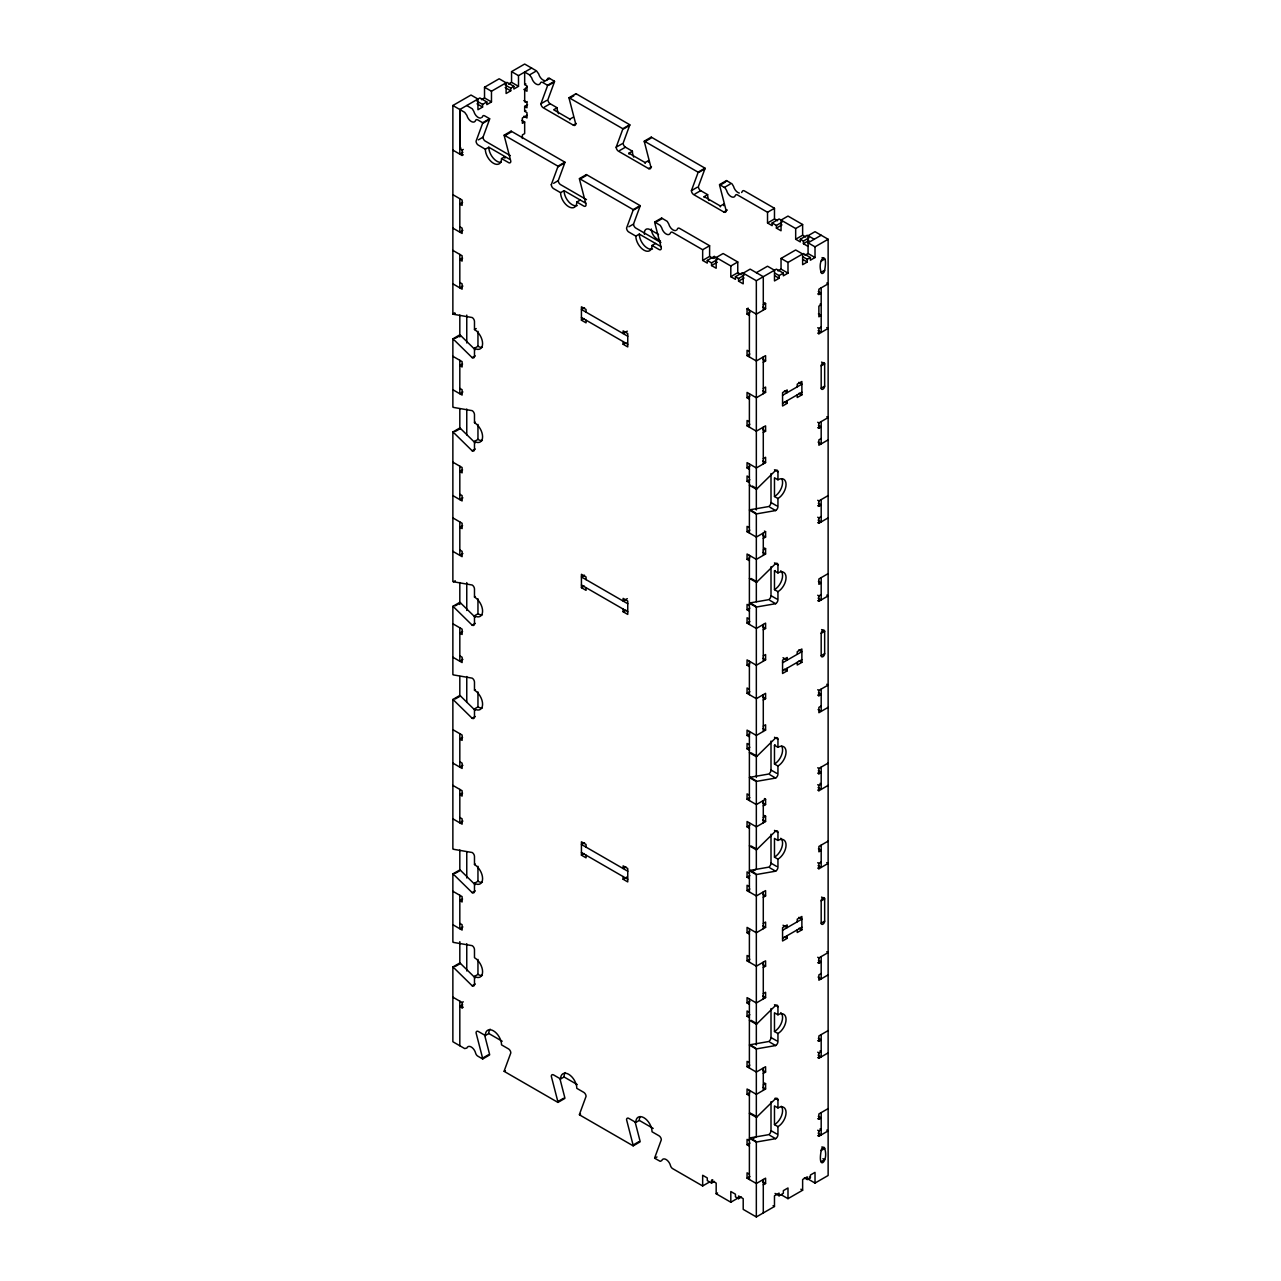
<?xml version="1.0" encoding="UTF-8"?>
<svg xmlns="http://www.w3.org/2000/svg" width="1281" height="1281" viewBox="0 0 1281 1281"><rect width="100%" height="100%" fill="white"/><g stroke="black" fill="none" stroke-linecap="round" stroke-linejoin="round"><path stroke-width="1.5" d="M459.815 850.04L459.815 869.959L452.866 873.85L452.866 942.143A3.283 1.905 60 0 0 453.522 942.416L472.161 945.65A3.283 1.889 60 0 1 474.482 949.653L474.482 957.692A11.465 6.613 60 0 1 482.585 971.735A11.465 6.613 60 0 1 474.482 976.41L474.482 984.432A3.283 1.889 60 0 1 472.161 985.778L453.522 967.475A3.283 1.889 60 0 0 452.866 966.979L459.815 962.96A3.283 1.889 60 0 1 460.471 963.456L475.123 977.835M475.123 710.347L460.471 695.967A3.283 1.889 60 0 0 459.815 695.471L452.866 699.49L452.866 849.015A3.283 1.905 60 0 0 453.522 849.287L472.161 852.505A3.283 1.889 60 0 1 474.482 856.525L474.482 864.547A11.465 6.613 60 0 1 482.585 878.59A11.465 6.613 60 0 1 474.482 883.266L474.482 891.304A3.283 1.889 60 0 1 472.161 892.633L453.522 874.347A3.283 1.889 60 0 0 452.866 873.85M475.123 617.202L460.471 602.839A3.283 1.889 60 0 0 459.815 602.342L452.866 606.345L452.866 674.655A3.283 1.905 60 0 0 453.522 674.927L472.161 678.145A3.283 1.889 60 0 1 474.482 682.165L474.482 690.187A11.465 6.613 60 0 1 482.585 704.23A11.465 6.613 60 0 1 474.482 708.921L474.482 716.944A3.283 1.889 60 0 1 472.161 718.273L453.522 699.986A3.283 1.889 60 0 0 452.866 699.49M475.123 442.842L460.471 428.478A3.267 1.889 60 0 0 459.815 427.982L452.866 431.985L452.866 581.51A3.283 1.905 60 0 0 453.522 581.782L472.161 585.017A3.283 1.889 60 0 1 474.482 589.036L474.482 597.058A11.465 6.613 60 0 1 482.585 611.101A11.465 6.613 60 0 1 474.482 615.777L474.482 623.799A3.283 1.889 60 0 1 472.161 625.144L453.522 606.842A3.283 1.889 60 0 0 452.866 606.345M475.123 349.713L460.471 335.334A3.267 1.889 60 0 0 459.815 334.837L452.866 338.857L452.866 407.15A3.283 1.905 60 0 0 453.522 407.422L472.161 410.657A3.283 1.889 60 0 1 474.482 414.676L474.482 422.698A11.465 6.613 60 0 1 482.585 436.741A11.465 6.613 60 0 1 474.482 441.417L474.482 449.439A3.283 1.889 60 0 1 472.161 450.784L453.522 432.482A3.267 1.889 60 0 0 452.866 431.985M452.866 338.857A3.267 1.889 60 0 1 453.522 339.353L472.161 357.639A3.283 1.889 60 0 0 474.482 356.31L474.482 348.288A11.465 6.613 60 0 0 482.585 343.596A11.465 6.613 60 0 0 474.482 329.553L474.482 321.531A3.283 1.889 60 0 0 472.161 317.528L453.522 314.293A3.283 1.905 60 0 1 452.866 314.021L452.866 105.506L471.008 95.034L477.957 99.053L477.957 109.75L482.585 107.076L482.585 104.402L477.028 101.183M463.29 149.429L462.121 150.101L459.815 148.756L459.815 109.526L479.879 97.932L486.828 101.952L486.828 104.626L491.472 101.952L491.472 91.239L506.107 82.801L506.107 93.497L510.735 90.823L510.735 88.149L505.178 84.93M481.912 117.452A6.549 3.779 60 0 0 482.569 116.427A3.283 1.889 60 0 1 484.746 115.898L489.63 118.717L482.681 122.736A3.283 1.889 60 0 1 482.585 123.44L476.068 141.198A3.283 1.889 60 0 0 477.877 144.849L485.323 149.22A11.465 6.613 60 0 0 493.441 163.263A11.465 6.613 60 0 0 501.544 158.588L505.018 156.586A11.465 6.613 60 0 1 504.89 158.203M478.373 139.869L483.017 137.179L489.534 119.421A3.283 1.889 60 0 0 489.63 118.717M633.711 157.099A11.465 6.613 60 0 1 632.398 151.206L625.448 147.203A3.283 1.889 60 0 1 623.126 143.184L629.644 125.426A3.299 1.905 60 0 0 629.74 124.721L576.002 93.689L569.052 97.692A3.283 1.889 60 0 0 569.148 98.525L575.681 123.809A3.283 1.889 60 0 1 573.36 125.154L543.24 107.764A3.283 1.889 60 0 1 540.934 103.745L547.451 85.987A3.299 1.905 60 0 0 547.547 85.283L554.497 81.263L549.613 78.445A3.283 1.889 60 0 0 547.435 78.974A6.549 3.779 60 0 1 546.779 80.014M554.497 81.263A3.299 1.905 60 0 1 554.401 81.984L547.884 99.742A3.283 1.889 60 0 0 550.19 103.745L557.139 107.764A11.465 6.613 60 0 0 558.468 113.657M551.31 184.64L557.843 166.882A3.283 1.905 60 0 0 557.94 166.178L564.889 162.159L511.135 131.142L504.186 135.146A3.283 1.889 60 0 0 504.282 135.962L510.815 161.262A3.283 1.889 60 0 1 508.973 162.815L501.544 158.588M553.632 183.311L558.26 180.637L564.793 162.879A3.283 1.905 60 0 0 564.889 162.159M708.969 200.541A11.465 6.613 60 0 1 707.64 194.648L700.691 190.645A3.283 1.889 60 0 1 698.369 186.626L704.902 168.868A3.299 1.905 60 0 0 704.998 168.163L651.26 137.131L644.311 141.15A3.283 1.889 60 0 0 644.407 141.967L650.924 167.251A3.283 1.889 60 0 1 648.602 168.596L618.499 151.206A3.283 1.889 60 0 1 616.177 147.203L622.694 129.429A3.299 1.905 60 0 0 622.79 128.724L629.74 124.721M551.31 184.64A3.283 1.889 60 0 0 553.632 188.659L560.582 192.662A11.465 6.613 60 0 0 568.684 206.705A11.465 6.613 60 0 0 576.802 202.03L583.752 206.049A3.283 1.889 60 0 0 586.058 204.704L579.54 179.42A3.283 1.889 60 0 1 579.444 178.587L586.394 174.584L640.132 205.617L633.182 209.62A3.283 1.905 60 0 1 633.086 210.324L626.569 228.082A3.283 1.889 60 0 0 628.459 231.813L635.824 236.12A11.465 6.613 60 0 0 643.943 250.163A11.465 6.613 60 0 0 652.045 245.472L655.52 243.47M628.875 226.753L633.519 224.079L640.036 206.321A3.283 1.905 60 0 0 640.132 205.617M739.313 193.079A6.549 3.779 60 0 1 733.565 186.434L732.059 183.904L726.503 180.573L719.554 184.592A3.283 1.889 60 0 0 719.65 185.409L726.167 210.708A3.283 1.889 60 0 1 723.861 212.038L693.742 194.648A3.283 1.889 60 0 1 691.42 190.645L697.953 172.887A3.299 1.905 60 0 0 698.049 172.166L704.998 168.163M676.8 229.972L677.777 228.418A3.283 1.889 60 0 1 679.635 228.418L709.61 245.728L709.61 256.424L702.661 260.427L702.661 249.731L672.685 232.421A3.283 1.889 60 0 0 670.828 232.421L669.835 233.975A6.549 3.779 60 0 1 665.431 233.526A6.549 3.779 60 0 1 661.765 227.906L660.243 225.36L654.687 222.029L661.636 218.026L667.209 221.357L668.714 223.887A6.549 3.779 60 0 0 675.76 230.548M741.651 192.518L742.628 190.965A3.283 1.889 60 0 1 744.485 190.965L774.477 208.275L774.477 218.971L767.527 222.99L767.527 212.278L737.536 194.968A3.283 1.889 60 0 0 735.678 194.984L734.702 196.537A6.549 3.779 60 0 1 730.298 196.089A6.549 3.779 60 0 1 726.615 190.453L725.11 187.923L719.554 184.592M749.881 484.859A3.283 1.889 -60 0 1 749.385 485.211L756.334 489.23A3.283 1.889 -60 0 0 756.991 488.734L775.629 470.431A3.283 1.889 -60 0 1 777.951 471.776L777.951 479.799A11.465 6.613 -60 0 1 786.054 484.474A11.465 6.613 -60 0 1 777.951 498.517L777.951 506.555A3.283 1.889 -60 0 1 775.629 510.559L756.991 513.793A3.283 1.905 -60 0 0 756.334 514.065L749.385 510.046A3.283 1.905 -60 0 1 750.042 509.774L768.68 506.555A3.283 1.889 -60 0 0 771.002 502.536L771.002 473.554M749.385 578.355L756.334 582.359A3.283 1.889 -60 0 0 756.991 581.862L775.629 563.576A3.283 1.889 -60 0 1 777.951 564.905L777.951 572.927A11.465 6.613 -60 0 1 786.054 577.619A11.465 6.613 -60 0 1 777.951 591.662L777.951 599.684A3.283 1.889 -60 0 1 775.629 603.703L756.991 606.922A3.283 1.905 -60 0 0 756.334 607.194L749.385 603.191A3.283 1.905 -60 0 1 750.042 602.919L768.68 599.684A3.283 1.889 -60 0 0 771.002 595.665L771.002 566.698M749.385 752.716L756.334 756.719A3.283 1.889 -60 0 0 756.991 756.222L775.629 737.936A3.283 1.889 -60 0 1 777.951 739.265L777.951 747.287A11.465 6.613 -60 0 1 786.054 751.979A11.465 6.613 -60 0 1 777.951 766.022L777.951 774.044A3.283 1.889 -60 0 1 775.629 778.063L756.991 781.282A3.299 1.905 -60 0 0 756.334 781.554L749.385 777.551A3.299 1.905 -60 0 1 750.042 777.279L768.68 774.044A3.283 1.889 -60 0 0 771.002 770.025L771.002 741.059M749.385 845.844L756.334 849.863A3.283 1.889 -60 0 0 756.991 849.367L775.629 831.065A3.283 1.889 -60 0 1 777.951 832.41L777.951 840.432A11.465 6.613 -60 0 1 786.054 845.108A11.465 6.613 -60 0 1 777.951 859.151L777.951 867.173A3.283 1.889 -60 0 1 775.629 871.192L756.991 874.427A3.299 1.905 -60 0 0 756.334 874.699L749.385 870.68A3.299 1.905 -60 0 1 750.042 870.407L768.68 867.173A3.283 1.889 -60 0 0 771.002 863.17L771.002 834.187M749.385 1020.204L756.334 1024.224A3.283 1.889 -60 0 0 756.991 1023.727L775.629 1005.425A3.283 1.889 -60 0 1 777.951 1006.77L777.951 1014.792A11.465 6.613 -60 0 1 786.054 1019.468A11.465 6.613 -60 0 1 777.951 1033.511L777.951 1041.533A3.283 1.889 -60 0 1 775.629 1045.552L756.991 1048.787A3.299 1.905 -60 0 0 756.334 1049.059L749.385 1045.04A3.299 1.905 -60 0 1 750.042 1044.768L768.68 1041.533A3.283 1.889 -60 0 0 771.002 1037.53L771.002 1008.547M750.042 1112.853A3.283 1.889 -60 0 1 749.385 1113.349L756.334 1117.352A3.283 1.889 -60 0 0 756.991 1116.856L775.629 1098.57A3.283 1.889 -60 0 1 777.951 1099.899L777.951 1107.921A11.465 6.613 -60 0 1 786.054 1112.613A11.465 6.613 -60 0 1 777.951 1126.656L777.951 1134.678A3.283 1.889 -60 0 1 775.629 1138.681L756.991 1141.915A3.299 1.905 -60 0 0 756.334 1142.188L749.385 1138.168A3.299 1.905 -60 0 1 750.042 1137.896L768.68 1134.678A3.283 1.889 -60 0 0 771.002 1130.659L771.002 1101.676M491.472 101.952L484.522 97.932L484.522 87.236L499.158 78.782L506.107 82.801M531.615 68.069L518.501 75.643L518.501 86.339L511.551 82.336L511.551 71.624L524.666 64.05L536.515 70.887L538.693 73.93A6.549 3.779 60 0 0 544.425 80.575M481.432 99.71L484.522 97.932M508.461 84.114L511.551 82.336M523.897 89.462L526.987 91.239L526.987 85.891L524.666 84.562L524.666 72.072L529.565 74.89L535.346 71.56M482.585 104.402L486.828 101.952M510.735 88.149L513.857 86.339L513.857 89.013L518.501 86.339M524.666 84.562L525.834 83.889M543.817 81.792L549.613 78.445M482.585 123.44L488.381 120.094M548.604 85.331L554.401 81.984M523.897 116.219L526.987 117.996L526.987 112.648L524.666 111.303L524.666 106.403L527.564 104.738M459.815 148.756L460.968 148.084M524.666 111.303L525.834 110.646M540.934 103.745L546.715 100.414M462.889 152.327L459.815 154.104L459.815 109.526M526.987 115.322L522.36 117.996L522.36 123.344L524.666 121.999L524.666 133.592L522.36 134.937L522.36 138.508M544.409 107.092L550.19 103.745M452.866 150.101L462.121 155.449L463.29 154.777M505.451 135.306L511.231 131.959A3.283 1.889 60 0 1 511.135 131.142M570.301 97.852L573.776 95.851M485.323 149.22L488.798 147.219L509.374 159.1M557.139 107.764L553.664 109.766L569.885 119.133L573.36 117.131M573.36 125.154L576.258 123.472M462.585 202.43L459.815 204.031L462.121 205.376L462.121 200.028L452.866 194.68M557.843 166.882L563.624 163.536M623.863 128.773L629.644 125.426M462.889 230.34L459.815 232.133L459.815 198.683M616.177 147.203L621.974 143.856M619.652 150.534L625.448 147.203M580.693 178.748L586.49 175.401A3.283 1.889 60 0 1 586.394 174.584M644.407 141.967L650.188 138.62M560.582 192.662L564.056 190.661L585.833 203.231M628.955 154.072A11.465 6.613 60 0 1 628.923 153.208L632.398 151.206M462.585 258.154L459.815 259.771L462.121 261.1L462.121 255.752L452.866 250.403M576.802 202.03L580.277 200.028M645.096 163.392A11.465 6.613 60 0 0 645.128 162.575L648.602 160.573A11.465 6.613 60 0 1 648.474 162.191M648.602 168.596L651.501 166.93M462.889 286.063L459.815 287.857L459.815 254.423M452.866 314.021L454.595 313.012M633.086 210.324L638.883 206.994M699.106 172.214L704.902 168.868M453.522 314.293L455.251 313.285M691.42 190.645L697.216 187.298M694.894 193.991L700.691 190.645M655.936 222.189L661.733 218.843A3.283 1.889 60 0 1 661.636 218.026M719.65 185.409L725.446 182.062M455.251 338.344L460.471 335.334M635.824 236.12L639.299 234.103L661.076 246.673M704.198 197.514A11.465 6.613 60 0 1 704.166 196.666L707.64 194.648M474.482 329.553L476.212 328.56M724.438 187.41L730.234 184.064M720.354 206.849A11.465 6.613 60 0 0 720.386 206.017L723.861 204.015A11.465 6.613 60 0 1 723.717 205.633M474.482 348.288L477.957 346.27A11.465 6.613 60 0 0 482.393 347.311M723.861 212.038L727.336 210.036M472.161 357.639L475.203 355.894M462.585 364.044L459.815 365.645L462.121 366.99L462.121 361.642L452.866 356.294M584.52 307.696L581.43 309.474L627.754 336.23M702.661 249.731L709.61 245.728M767.527 212.278L774.477 208.275M586.058 312.148L586.058 309.474L581.43 306.8L581.43 320.17L584.2 318.569M462.889 391.954L459.815 393.731L459.815 360.297M702.661 260.427L707.288 263.101L707.288 260.427L714.238 256.424L730.811 265.984L737.76 261.981L737.76 272.677L730.811 276.68L730.811 265.984M767.527 222.99L772.155 225.664L772.155 222.99L779.104 218.971L795.677 228.53L802.627 224.527L802.627 235.224L795.677 239.243L795.677 228.53M707.288 260.427L711.547 262.877L717.328 259.547M772.155 222.99L776.398 225.44L781.97 222.221M711.547 262.877L711.547 265.567L717.328 262.221M776.398 225.44L776.398 228.114L781.97 224.896M627.29 331.139L623.126 333.556L623.126 330.866L627.754 333.556L627.754 346.927L623.126 344.253L623.126 341.579M455.251 431.489L460.471 428.478M474.482 422.698L475.347 422.186M730.811 276.68L735.438 279.354L735.438 276.68L742.388 272.677L756.334 280.715L776.398 269.122L783.348 273.141L783.348 275.815L787.991 273.141L787.991 262.445L802.627 253.99L802.627 264.687L807.254 262.013L807.254 259.338L802.915 256.824M795.677 239.243L800.305 241.917L800.305 239.243L807.254 235.224M804.98 255.303L808.071 253.526L808.071 235.688L815.02 231.685L828.134 239.259L828.134 1175.494L815.02 1183.068L808.071 1179.048M623.126 344.253L625.913 342.651M735.438 276.68L738.561 278.489L744.069 275.319M800.305 239.243L803.427 241.036L808.984 237.834M738.561 278.489L738.561 281.163L744.069 277.993M803.427 241.036L803.427 243.71L808.984 240.508M756.334 272.693L767.527 266.224L774.477 270.243L774.477 280.939L779.104 278.265L779.104 275.591L783.348 273.141M787.991 273.141L781.042 269.122L781.042 258.426L795.677 249.971L802.627 253.99M821.185 235.24L808.071 242.83L815.02 246.833L828.134 239.259M474.482 441.417L477.957 439.415A11.465 6.613 60 0 0 482.393 440.456M777.951 270.915L781.042 269.122M472.161 450.784L475.203 449.023M807.254 259.338L810.377 257.529L810.377 260.203L815.02 257.529L815.02 246.833M821.185 261.1L824.66 259.098L822.066 257.593M462.585 469.935L459.815 471.536L462.121 472.865L462.121 467.517L452.866 462.169M749.385 315.494L747.063 314.149L747.063 308.801L748.216 308.129M747.063 314.149L749.961 312.484M763.284 304.798L765.59 303.453L765.59 308.801L756.334 314.149L747.063 308.801M821.185 272.245L824.66 270.243C828.583 248.706 816.75 259.643 821.185 272.245A2.45 1.425 -60 0 0 822.93 273.253A2.45 1.425 -60 0 0 824.66 270.243M462.889 497.845L459.815 499.622L459.815 466.188M817.71 293.877L818.879 294.534L821.185 293.205L818.303 291.524M749.385 351.602L747.063 350.273L747.063 355.622L749.849 354.004M462.585 525.658L459.815 527.26L462.121 528.605L462.121 523.256L452.866 517.892M817.71 327.76L818.879 328.416L821.185 327.087M763.284 362.299L765.59 360.97L765.59 355.622L756.334 360.97L747.063 355.622M817.71 333.108L818.879 333.765L828.134 328.416L826.757 327.616M462.889 553.568L459.815 555.346L459.815 521.911M763.284 388.383L765.59 387.054L765.59 392.402L756.334 397.751L747.063 392.402L747.063 397.751L749.849 396.149M821.185 365.87L824.66 363.868L824.66 386.157A2.45 1.425 -60 0 1 822.93 389.168A2.45 1.425 -60 0 1 821.185 388.159L821.185 365.87A2.45 1.425 -60 0 1 822.93 362.859A2.45 1.425 -60 0 1 824.66 363.868L821.585 362.075M453.522 581.782L455.251 580.789M782.579 395.301L801.89 384.156L798.8 382.362M782.579 403.323L801.89 392.178M749.385 421.817L747.063 420.488L747.063 425.836L749.849 424.235M787.207 400.649L787.207 403.323L782.563 405.997L782.563 392.627L787.207 389.952L787.207 392.627L784.42 391.025M797.23 386.83L797.23 384.156L801.874 381.482L801.874 394.852L797.23 397.526L797.23 394.852M821.185 388.159L824.66 386.157M455.251 605.833L460.471 602.839M474.482 597.058L475.347 596.546M763.284 432.514L765.59 431.185L765.59 425.836L756.334 431.185L747.063 425.836M474.482 615.777L477.957 613.775A11.465 6.613 60 0 0 482.393 614.8M817.71 422.266L818.879 422.938L828.134 417.59L826.757 416.789M472.161 625.144L475.203 623.383M462.585 631.533L459.815 633.15L462.121 634.479L462.121 629.131L452.866 623.783M763.284 458.598L765.59 457.269L765.59 462.617L756.334 467.965L747.063 462.617L747.063 467.965L749.849 466.364M817.71 427.614L818.879 428.286L821.185 426.941L818.415 425.34M584.52 575.185L581.43 576.962L627.754 603.719M749.385 477.333L747.063 475.988L747.063 481.336L749.849 479.735M821.185 438.534L818.879 439.879L818.879 445.228L828.134 439.879M586.058 579.653L586.058 576.962L581.43 574.288L581.43 587.675L584.2 586.058M462.889 659.443L459.815 661.236L459.815 627.802M627.29 598.643L623.126 601.045L623.126 598.371L627.754 601.045L627.754 614.416L623.126 611.742L623.126 609.067M455.251 698.978L460.471 695.967M749.385 527.708L747.063 526.363L747.063 531.711L749.849 530.11M474.482 690.187L475.347 689.69M623.126 611.742L625.913 610.14M763.284 538.404L765.59 537.059L765.59 531.711L756.334 537.059L747.063 531.711M817.71 500.295L818.879 500.951L828.134 495.603M817.71 505.643L818.879 506.299L821.185 504.97L818.303 503.289M474.482 708.921L477.957 706.904A11.465 6.613 60 0 0 482.393 707.945M764.437 547.996L765.59 548.652L765.59 554.016L756.334 559.365L747.063 554L747.063 559.365L749.849 557.747M763.284 549.997L765.59 548.652M817.71 517.236L818.879 517.892L821.185 516.563M472.161 718.273L475.203 716.527M817.71 522.584L818.879 523.24L828.134 517.892M462.585 737.424L459.815 739.025L462.121 740.37L462.121 735.022L452.866 729.674M462.889 765.333L459.815 767.111L459.815 733.677M749.385 605.721L747.063 604.392L747.063 609.74L749.849 608.139M828.134 573.632L818.879 578.98L818.879 584.328L821.185 582.983L818.415 581.382M749.385 619.091L747.063 617.762L747.063 623.11L749.849 621.509M462.585 793.147L459.815 794.748L462.121 796.093L462.121 790.745L452.866 785.397M817.71 595.249L818.879 595.921L821.185 594.576M763.284 629.804L765.59 628.459L765.59 623.11L756.334 628.459L747.063 623.11M817.71 600.597L818.879 601.269L828.134 595.921L826.757 595.121M462.889 821.057L459.815 822.85L459.815 789.4M763.284 655.872L765.59 654.543L765.59 659.891L756.334 665.239L747.063 659.891L747.063 665.239L749.849 663.638M821.185 633.358L824.66 631.357L824.66 653.646A2.45 1.425 -60 0 1 822.93 656.657A2.45 1.425 -60 0 1 821.185 655.664L821.185 633.358A2.45 1.425 -60 0 1 822.93 630.364A2.45 1.425 -60 0 1 824.66 631.357L821.585 629.579M782.579 662.789L801.89 651.645L798.8 649.867M782.579 670.812L801.89 659.667M749.385 689.322L747.063 687.977L747.063 693.325L749.849 691.724M787.207 668.154L787.207 670.828L782.563 673.502L782.563 660.131L787.207 657.457L787.207 660.131L783.027 657.713M797.23 654.335L797.23 651.661L801.874 648.987L801.874 662.357L797.23 665.031L797.23 662.357M821.185 655.664L824.66 653.646M455.251 873.338L460.471 870.327L475.123 884.707M474.482 864.547L475.347 864.051M763.284 700.018L765.59 698.673L765.59 693.325L756.334 698.673L747.063 693.325M474.482 883.266L477.957 881.264A11.465 6.613 60 0 0 482.393 882.305M817.71 689.77L818.879 690.427L828.134 685.079L826.757 684.278M472.161 892.633L475.203 890.887M462.585 899.038L459.815 900.639L462.121 901.984L462.121 896.62L452.866 891.272M763.284 726.103L765.59 724.758L765.59 730.106L756.334 735.454L747.063 730.106L747.063 735.454L749.849 733.853M817.71 695.119L818.879 695.775L821.185 694.446L818.415 692.845M584.52 842.674L581.43 844.467L627.754 871.208M749.385 744.821L747.063 743.476L747.063 748.841L749.849 747.223M821.185 706.039L818.879 707.368L818.879 712.716L828.134 707.368M586.058 847.141L586.058 844.467L581.43 841.793L581.43 855.164L584.2 853.562M462.889 926.948L459.815 928.725L459.815 895.291M625.913 866.933L623.126 868.534L623.126 865.86L627.754 868.534L627.754 881.92L623.126 879.246L623.126 876.556M455.251 966.466L460.471 963.456M749.385 795.197L747.063 793.868L747.063 799.216L749.849 797.615M623.126 879.246L627.29 876.828M763.284 805.893L765.59 804.564L765.59 799.216L756.334 804.564L747.063 799.216M817.71 767.783L818.879 768.456L828.134 763.108M817.71 773.132L818.879 773.804L821.185 772.459L818.303 770.794M474.482 976.41L477.957 974.409A11.465 6.613 60 0 0 482.393 975.433M472.161 985.778L475.203 984.016M764.437 815.485L765.59 816.157L765.59 821.505L756.334 826.853L747.063 821.505L747.063 826.853L749.849 825.252M763.284 817.486L765.59 816.157M817.71 784.725L818.879 785.397L821.185 784.052L820.032 783.38M817.71 790.073L818.879 790.745L828.134 785.397M452.866 997.162L462.121 1002.511L463.29 1001.838M462.697 1004.848L459.815 1006.53L462.121 1007.859L463.29 1007.186M753.548 870.808L756.334 869.207L756.334 781.554M749.385 873.226L747.063 871.881L747.063 877.229L749.849 875.628M484.65 1035.16L489.534 1054.135A3.283 1.889 60 0 1 489.63 1054.952L482.681 1058.971A3.283 1.889 60 0 0 482.585 1058.138L476.068 1032.854A3.283 1.889 60 0 1 478.373 1031.509L485.323 1035.528L488.798 1033.511A11.465 6.613 60 0 1 490.127 1029.155M828.134 841.121L818.879 846.469L818.879 851.817L821.185 850.488L818.415 848.871M749.385 886.596L747.063 885.251L747.063 890.599L749.849 888.998M817.71 862.737L818.879 863.41L821.185 862.081M482.585 1058.138L488.381 1054.791M763.284 897.292L765.59 895.963L765.59 890.599L756.334 895.963L747.063 890.599M817.71 868.086L818.879 868.758L828.134 863.41L826.757 862.609M559.893 1078.602L564.793 1097.577A3.283 1.905 60 0 1 564.889 1098.393L557.94 1102.413L504.186 1071.38L505.355 1070.708M763.284 923.377L765.59 922.032L765.59 927.38L756.334 932.744L747.063 927.38L747.063 932.744L749.849 931.127M821.185 900.863L824.66 898.862L824.66 921.151A2.45 1.425 -60 0 1 822.93 924.161A2.45 1.425 -60 0 1 821.185 923.153L821.185 900.863A2.45 1.425 -60 0 1 822.93 897.853A2.45 1.425 -60 0 1 824.66 898.862L821.585 897.068M782.579 930.278L801.89 919.134L798.8 917.356M782.579 938.316L801.89 927.172M749.385 956.811L747.063 955.466L747.063 960.83L749.849 959.213M787.207 935.642L787.207 938.316L782.563 940.991L782.563 927.62L787.207 924.946L787.207 927.62L783.027 925.218M797.23 921.824L797.23 919.15L801.874 916.475L801.874 929.846L797.23 932.52L797.23 929.846M821.185 923.153L824.66 921.151M557.94 1102.413A3.283 1.905 60 0 0 557.843 1101.58L551.31 1076.296A3.283 1.889 60 0 1 553.632 1074.951L560.582 1078.97L564.056 1076.969A11.465 6.613 60 0 1 565.369 1072.597M763.284 967.507L765.59 966.178L765.59 960.83L756.334 966.178L747.063 960.83M557.843 1101.58L563.624 1098.249M817.71 957.259L818.879 957.932L828.134 952.584L826.757 951.767M763.284 993.592L765.59 992.247L765.59 997.611L756.334 1002.959L747.063 997.611L747.063 1002.959L749.849 1001.342M817.71 962.607L818.879 963.28L821.185 961.935L818.415 960.334M749.385 1012.31L747.063 1010.981L747.063 1016.329L749.849 1014.728M821.185 973.528L818.879 974.873L818.879 980.221L828.134 974.873M635.136 1122.044L640.036 1141.019A3.283 1.905 60 0 1 640.132 1141.835L633.182 1145.855L579.444 1114.822L580.597 1114.15M633.182 1145.855A3.283 1.905 60 0 0 633.086 1145.038L626.569 1119.738A3.283 1.889 60 0 1 628.459 1118.201L635.824 1122.412L639.299 1120.411A11.465 6.613 60 0 1 640.212 1116.632M749.385 1062.702L747.063 1061.357L747.063 1066.705L749.849 1065.103M828.134 1030.597L818.879 1035.945L818.879 1041.293L817.71 1040.62M633.086 1145.038L638.883 1141.691M763.284 1073.398L765.59 1072.053L765.59 1066.705L756.334 1072.053L747.063 1066.705M818.879 1041.293L821.185 1039.964L818.303 1038.283M764.437 1082.973L765.59 1083.646L765.59 1088.994L756.334 1094.342L747.063 1088.994L747.063 1094.342L749.849 1092.741M763.284 1084.991L765.59 1083.646M817.71 1052.213L818.879 1052.886L821.185 1051.557L820.032 1050.884M817.71 1057.562L818.879 1058.234L828.134 1052.886M709.61 1181.947L702.661 1185.966L672.685 1168.656A3.283 1.889 60 0 1 670.491 1165.614A6.549 3.779 60 0 0 666.12 1159.529A6.549 3.779 60 0 0 661.765 1160.57L660.243 1161.355L654.687 1158.264L657.009 1156.935M753.548 1138.313L756.334 1136.695L756.334 1049.059M749.385 1140.714L747.063 1139.369L747.063 1144.734L749.961 1143.052M828.134 1108.609L818.879 1113.958L818.879 1119.322L817.71 1118.649M714.43 1181.402L711.547 1183.068L711.547 1180.393L712.7 1179.721M818.879 1119.322L821.185 1117.977L818.303 1116.311M817.71 1130.242L818.879 1130.899L821.185 1129.57L820.032 1128.897M711.547 1180.393L716.175 1183.068L716.175 1193.764L717.568 1192.963M817.71 1135.59L818.879 1136.263L828.134 1130.899L826.757 1130.098M749.385 1174.149L747.063 1172.82L747.063 1178.168L749.961 1176.486M716.175 1193.764L730.811 1202.218L737.76 1198.199M821.185 1150.53L824.66 1148.513A2.45 1.425 -60 0 0 822.93 1147.52A2.45 1.425 -60 0 0 821.185 1150.53C817.262 1172.067 829.111 1161.114 824.66 1148.513L821.89 1146.911M730.811 1202.218L730.811 1191.522L735.438 1194.196L735.438 1196.87L738.561 1198.664L741.459 1196.998M763.284 1184.845L765.59 1183.516L765.59 1178.168L756.334 1183.516L747.063 1178.168M821.185 1161.675L824.66 1159.657L822.93 1158.665M775.053 1193.428L779.104 1195.781L783.348 1193.316L783.348 1190.641L787.991 1187.967L787.991 1198.664L781.042 1194.661M804.356 1177.847L807.254 1179.529L810.377 1177.719L810.377 1175.045L815.02 1172.371L815.02 1183.068M738.561 1198.664L738.561 1195.99L743.204 1198.664L743.204 1209.376L756.334 1216.95L774.477 1206.478L774.477 1195.781L779.104 1193.091L779.104 1195.781M787.991 1198.664L802.627 1190.225L802.627 1179.529L807.254 1176.839L807.254 1179.529M527.051 86.644L524.698 89.238L524.666 101.055A2.45 1.425 -60 0 0 527.051 101.551M802.627 224.527L787.991 216.073L781.042 220.092L781.042 230.788L776.398 228.114M547.547 85.283L542.664 82.464A3.283 1.889 60 0 0 540.486 82.977A6.549 3.779 60 0 1 536.115 84.034A6.549 3.779 60 0 1 531.743 77.933L529.565 74.89M569.052 97.692L622.79 128.724M644.311 141.15L698.049 172.166M808.071 235.688L814.236 239.259M774.477 218.971L777.567 220.748M802.627 235.224L805.717 237.001M511.551 71.624L518.501 75.643M803.427 243.71L808.071 246.384M808.071 253.526L815.02 257.529M506.908 82.336L513.857 86.339M803.427 253.526L810.377 257.529M628.923 153.208L645.128 162.575M704.166 196.666L720.386 206.017M505.178 87.604L510.735 90.823M802.915 259.499L807.254 262.013M523.897 100.607L526.987 102.384L526.987 107.748L524.666 106.403M826.757 283.037L828.134 283.838L818.879 289.186L818.879 294.534M484.522 87.236L491.472 91.239M781.042 258.426L787.991 262.445M521.895 120.398L524.666 121.999M774.765 273.077L779.104 275.591M477.028 103.857L482.585 107.076M774.765 275.751L779.104 278.265M820.032 304.125L821.185 304.798L818.879 306.127L818.879 316.823L821.185 315.494L818.415 313.893M466.764 105.506L472.321 108.837L473.826 111.383A6.549 3.779 60 0 0 480.871 118.028M737.76 261.981L723.125 253.526L716.175 257.529L716.175 268.241L711.547 265.567M452.866 105.506L464.699 112.344L466.876 115.386A6.549 3.779 60 0 0 471.248 121.471A6.549 3.779 60 0 0 475.619 120.43A3.283 1.889 60 0 1 477.797 119.918L482.681 122.736M504.186 135.146L557.94 166.178M579.444 178.587L633.182 209.62M709.61 256.424L713.085 258.426M737.76 272.677L741.235 274.678M658.546 234.519L650.156 229.667A8.182 4.724 60 0 0 644.471 234.375M738.561 281.163L743.204 283.838L743.204 273.141L750.154 269.122L763.284 276.712L763.284 310.146M818.111 330.658L821.185 332.436L821.185 287.857M660.452 240.972L657.105 239.035A8.182 4.724 60 0 1 651.308 229.011M510.302 155.609L484.826 140.846A3.283 1.889 60 0 1 483.017 137.179M586.522 199.628L560.582 184.64A3.283 1.889 60 0 1 558.26 180.637M660.932 242.573L635.824 228.082A3.283 1.889 60 0 1 633.519 224.079M764.437 302.78L765.59 303.453M762.691 307.136L765.59 308.801M652.045 245.472L658.994 249.491A3.283 1.889 60 0 0 661.316 248.146L654.783 222.862A3.283 1.889 60 0 1 654.687 222.029M762.819 359.369L765.59 360.97M799.088 393.251L801.874 394.852M784.42 401.722L787.207 403.323M762.819 390.785L765.59 392.402M459.815 226.769L462.121 228.114L462.121 233.462L452.866 228.114M747.063 397.751L749.385 399.08M818.111 442.105L821.185 443.883L821.185 421.593M581.43 317.496L627.754 344.253M581.43 320.17L586.058 322.844L586.058 320.17M762.819 429.583L765.59 431.185M459.815 282.509L462.121 283.838L462.121 289.186L452.866 283.838M762.819 461.016L765.59 462.617M774.477 469.775L777.951 471.776M777.951 479.799L774.477 477.797L774.477 496.516L777.951 498.517M747.063 467.965L749.385 469.294M818.111 520.134L821.185 521.911L821.185 499.622M747.063 481.336L749.385 482.681M752.363 486.059L756.991 488.734M771.002 502.536L776.798 505.883M769.849 507.212L775.629 510.559M750.042 509.774L755.838 513.121M764.437 531.055L765.59 531.711M762.691 535.394L765.59 537.059M762.691 552.335L765.59 554.016M774.477 562.903L777.951 564.905M459.815 388.383L462.121 389.728L462.121 395.076L452.866 389.728M777.951 591.662L774.477 589.66L774.477 570.926L777.951 572.927M818.111 598.147L821.185 599.924L821.185 577.635M747.063 559.365L749.385 560.694M751.194 578.532L756.991 581.862M771.002 595.665L776.798 599.012M769.849 600.357L775.629 603.703M750.042 602.919L755.838 606.249M747.063 609.74L749.385 611.069M762.819 626.857L765.59 628.459M799.088 660.756L801.874 662.357M784.42 669.226L787.207 670.828M762.819 658.29L765.59 659.891M459.815 494.274L462.121 495.603L462.121 500.951L452.866 495.603M747.063 665.239L749.385 666.584M818.111 709.594L821.185 711.387L821.185 689.098M581.43 585.001L627.754 611.742M581.43 587.675L586.058 590.349L586.058 587.675M762.819 697.072L765.59 698.673M459.815 549.997L462.121 551.342L462.121 556.691L452.866 551.342M762.819 728.505L765.59 730.106M774.477 737.264L777.951 739.265M777.951 766.022L774.477 764.02L774.477 745.286L777.951 747.287M747.063 735.454L749.385 736.799M818.111 787.623L821.185 789.4L821.185 767.111M747.063 748.841L749.385 750.17M751.194 752.892L756.991 756.222M771.002 770.025L776.798 773.372M769.849 774.717L775.629 778.063M750.042 777.279L755.838 780.609M764.437 798.543L765.59 799.216M762.691 802.883L765.59 804.564M762.691 819.824L765.59 821.505M774.477 830.392L777.951 832.41M459.815 655.888L462.121 657.217L462.121 662.565L452.866 657.217M777.951 840.432L774.477 838.431L774.477 857.149L777.951 859.151M818.111 865.636L821.185 867.429L821.185 845.14M747.063 826.853L749.385 828.199M751.194 846.02L756.991 849.367M771.002 863.17L776.798 866.516M769.849 867.845L775.629 871.192M750.042 870.407L755.838 873.754M747.063 877.229L749.385 878.574M762.819 894.346L765.59 895.963M799.088 928.245L801.874 929.846M784.42 936.715L787.207 938.316M762.819 925.779L765.59 927.38M459.815 761.763L462.121 763.108L462.121 768.456L452.866 763.108M747.063 932.744L749.385 934.073M818.111 977.099L821.185 978.876L821.185 956.587M581.43 852.489L627.754 879.246M581.43 855.164L586.058 857.838L586.058 855.164M762.819 964.561L765.59 966.178M459.815 817.486L462.121 818.831L462.121 824.179L452.866 818.831M762.819 995.994L765.59 997.611M774.477 1004.752L777.951 1006.77M777.951 1014.792L774.477 1012.791L774.477 1031.509L777.951 1033.511M747.063 1002.959L749.385 1004.288M818.111 1055.112L821.185 1056.905L821.185 1034.616M747.063 1016.329L749.385 1017.658M751.194 1020.381L756.991 1023.727M771.002 1037.53L776.798 1040.877M769.849 1042.206L775.629 1045.552M750.042 1044.768L755.838 1048.114M762.691 1070.388L765.59 1072.053M762.691 1087.329L765.59 1088.994M775.053 1098.233L777.951 1099.899M459.815 923.377L462.121 924.722L462.121 930.07L452.866 924.722M777.951 1107.921L774.477 1105.919L774.477 1124.638L777.951 1126.656M818.111 1133.141L821.185 1134.918L821.185 1112.629M747.063 1094.342L749.385 1095.687M751.194 1113.509L756.991 1116.856M771.002 1130.659L776.798 1134.005M769.849 1135.35L775.629 1138.681M750.042 1137.896L755.838 1141.243M809.224 1177.047L810.377 1177.719M747.063 1144.734L749.385 1146.063M800.881 1189.216L802.627 1190.225M762.691 1181.835L765.59 1183.516M488.798 1033.511L502.2 1041.245M564.056 1076.969L577.299 1084.607M639.299 1120.411L653.198 1128.433M773.084 1205.677L774.477 1206.478M711.547 1183.068L707.288 1180.618L707.288 1177.944L702.661 1175.269L702.661 1185.966M482.681 1058.971L477.797 1056.136A3.283 1.889 60 0 1 475.619 1053.094A6.549 3.779 60 0 0 471.248 1047.009A6.549 3.779 60 0 0 466.876 1048.05L464.699 1048.579L452.866 1041.741L452.866 966.979M818.879 328.416L818.879 333.765M818.879 422.938L818.879 428.286M818.879 500.951L818.879 506.299M818.879 517.892L818.879 523.24M818.879 595.921L818.879 601.269M818.879 690.427L818.879 695.775M818.879 768.456L818.879 773.804M818.879 785.397L818.879 790.745M818.879 863.41L818.879 868.758M818.879 957.932L818.879 963.28M818.879 1052.886L818.879 1058.234M818.879 1130.899L818.879 1136.263M763.284 356.951L763.284 393.731M763.284 427.165L763.284 463.946M763.284 533.056L763.284 555.346M763.284 624.455L763.284 661.236M763.284 694.67L763.284 731.451M763.284 800.545L763.284 822.834M763.284 891.944L763.284 928.725M763.284 962.159L763.284 998.94M763.284 1068.05L763.284 1090.339M763.284 1179.497L763.284 1212.931M756.334 280.715L756.334 509.982M756.334 514.065L756.334 601.718M756.334 607.194L756.334 777.487M756.334 874.699L756.334 1044.976M756.334 1142.188L756.334 1216.95M749.385 310.146L749.385 356.951M749.385 393.731L749.385 427.165M749.385 463.946L749.385 533.056M749.385 555.346L749.385 624.455M749.385 661.236L749.385 694.67M749.385 731.451L749.385 800.545M749.385 822.834L749.385 891.944M749.385 928.725L749.385 962.159M749.385 998.94L749.385 1068.05M749.385 1090.339L749.385 1179.497M714.238 256.424L714.238 258.426M477.957 331.299L477.957 346.27M477.957 424.427L477.957 439.415M477.957 598.787L477.957 613.775M477.957 691.932L477.957 706.904M477.957 866.292L477.957 881.264M477.957 959.421L477.957 974.409M466.764 315.078L466.764 342.972M466.764 409.023L466.764 434.916M466.764 582.583L466.764 610.461M466.764 676.512L466.764 702.404M466.764 852.073L466.764 877.965M466.764 943.697L466.764 970.966M462.121 150.101L462.121 155.449M462.121 1002.511L462.121 1007.859M459.815 315.062L459.815 336.967M459.815 408.991L459.815 428.911M459.815 582.551L459.815 604.456M459.815 676.48L459.815 696.4M459.815 941.631L459.815 963.072M459.815 1001.166L459.815 1045.76M501.351 162.303A11.465 6.613 60 0 1 493.057 157.899A11.465 6.613 60 0 1 488.798 147.219M577.267 205.568A11.465 6.613 60 0 1 568.668 201.79A11.465 6.613 60 0 1 564.056 190.661M652.525 249.01A11.465 6.613 60 0 1 651.853 249.187M651.132 249.251A11.465 6.613 60 0 1 639.299 234.103M459.815 869.831A3.283 1.889 60 0 1 460.471 870.327M485.323 1035.528A11.465 6.613 60 0 1 493.441 1030.837A11.465 6.613 60 0 1 501.544 1044.88L508.493 1048.899A3.283 1.889 60 0 1 510.815 1052.918L504.282 1070.676A3.283 1.889 60 0 0 504.186 1071.38M560.582 1078.97A11.465 6.613 60 0 1 568.684 1074.295A11.465 6.613 60 0 1 576.802 1088.338L583.752 1092.341A3.283 1.889 60 0 1 586.058 1096.36L579.54 1114.118A3.283 1.889 60 0 0 579.444 1114.822M635.824 1122.412A11.465 6.613 60 0 1 643.943 1117.737A11.465 6.613 60 0 1 652.045 1131.78L658.994 1135.783A3.283 1.889 60 0 1 661.316 1139.802L654.783 1157.56A3.283 1.889 60 0 0 654.687 1158.264M726.551 181.181A3.283 1.889 60 0 1 726.503 180.573M651.356 137.948A3.283 1.889 60 0 1 651.26 137.131M576.098 94.506A3.283 1.889 60 0 1 576.002 93.689M569.885 119.133A11.465 6.613 60 0 1 569.853 119.95M781.266 1106.24A11.465 6.613 -60 0 1 781.602 1115.623A11.465 6.613 -60 0 1 774.477 1124.638M780.77 1012.614A11.465 6.613 -60 0 1 781.794 1021.95A11.465 6.613 -60 0 1 774.477 1031.509M780.77 838.254A11.465 6.613 -60 0 1 781.794 847.59A11.465 6.613 -60 0 1 774.477 857.149M781.682 746.199A11.465 6.613 -60 0 1 774.477 764.02M774.477 745.286A11.465 6.613 -60 0 1 775.197 744.902M780.77 570.75A11.465 6.613 -60 0 1 781.794 580.085A11.465 6.613 -60 0 1 774.477 589.66M774.477 570.926A11.465 6.613 -60 0 1 775.197 570.541M781.682 478.694A11.465 6.613 -60 0 1 774.477 496.516"/></g></svg>
